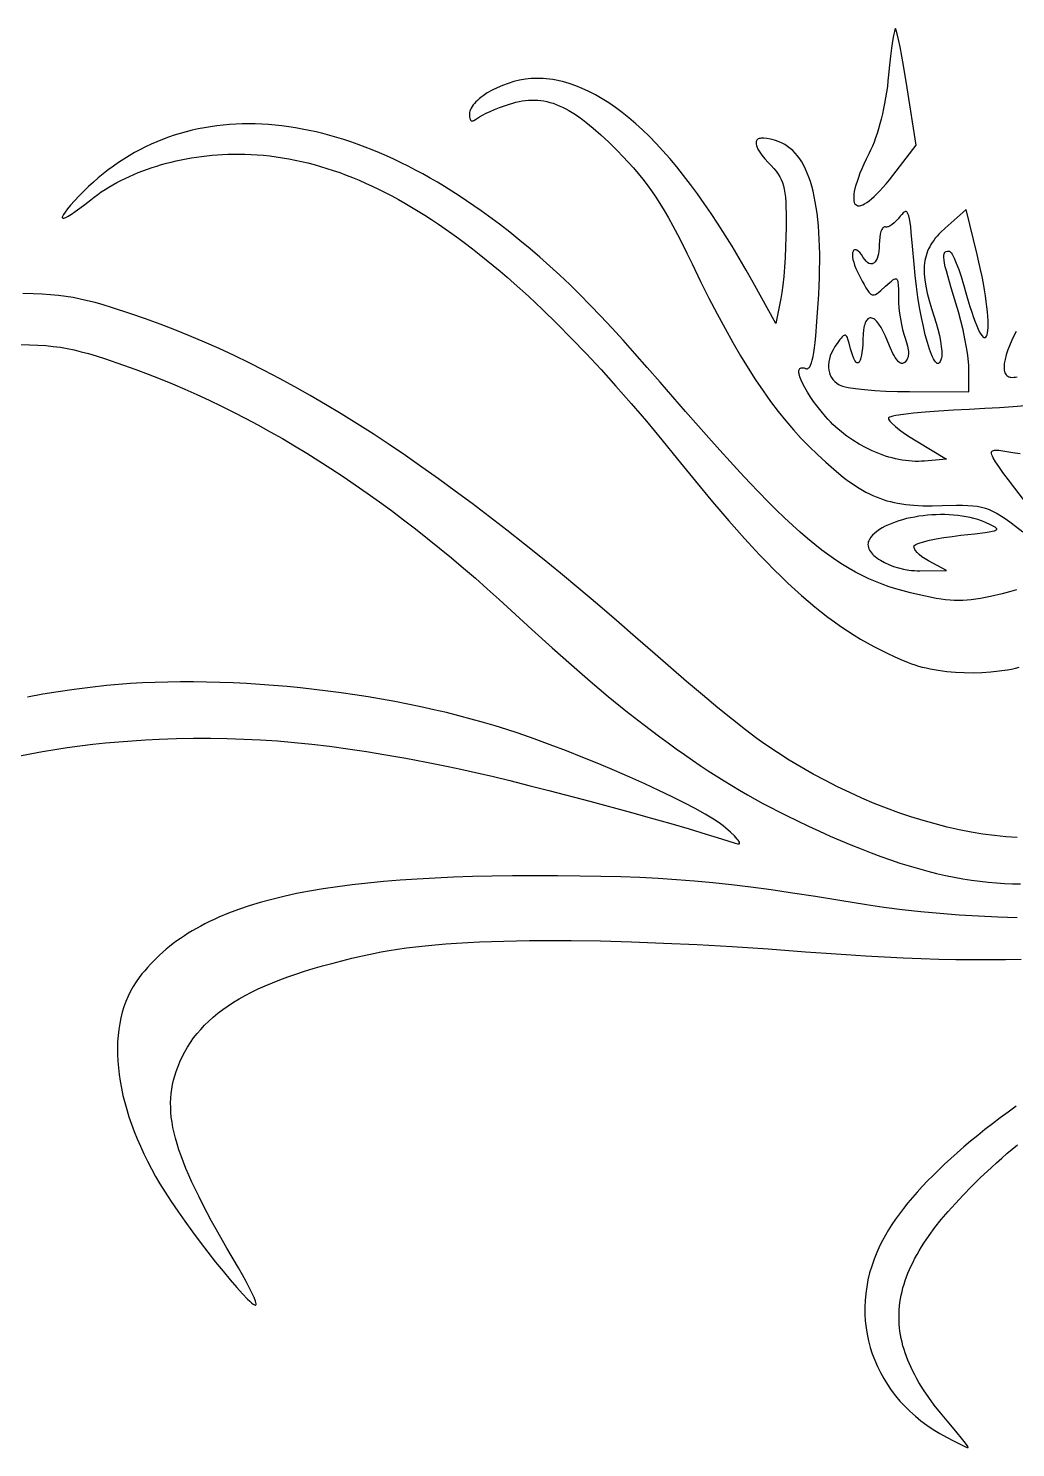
# Model space of a CAD drawing. Extents: x 0 to 1400, y 0 to 980.
# Drawn here: x 187.1 to 341.3, y 493 to 714.8 of the extents above; entities that cross this region are included whole.
import ezdxf

# ---------------------------------------------------------------- set-up
doc = ezdxf.new("R2010")
doc.units = 0
doc.layers.add('Calque_par_d_faut', color=18, linetype='CONTINUOUS')

msp = doc.modelspace()

# ---------------------------------------------------------------- linework, layer by layer
at = {"layer": 'Calque_par_d_faut'}
for points in [[(322.15, 691.82), (325.79, 696.55), (324.37, 705.48), (323.78, 708.97), (323.25, 711.89), (323.02, 713.03), (322.82, 713.92), (322.67, 714.51), (322.61, 714.69), (322.56, 714.77), (322.54, 714.78), (322.52, 714.77), (322.47, 714.69), (322.42, 714.54), (322.36, 714.31), (322.23, 713.67), (322.08, 712.79), (321.93, 711.7), (321.78, 710.44), (321.62, 709.03), (321.47, 707.5), (321.37, 706.59), (321.27, 705.69), (321.14, 704.8), (321, 703.93), (320.85, 703.07), (320.69, 702.24), (320.51, 701.42), (320.32, 700.62), (320.12, 699.85), (319.9, 699.1), (319.67, 698.37), (319.44, 697.67), (319.19, 697), (318.93, 696.36), (318.66, 695.75), (318.38, 695.17), (317.97, 694.35), (317.61, 693.57), (317.28, 692.84), (316.99, 692.14), (316.74, 691.49), (316.53, 690.87), (316.35, 690.31), (316.21, 689.78), (316.11, 689.3), (316.04, 688.87), (316.01, 688.48), (316.01, 688.14), (316.04, 687.84), (316.1, 687.6), (316.2, 687.39), (316.33, 687.24), (316.49, 687.14), (316.68, 687.08), (316.9, 687.08), (317.14, 687.13), (317.42, 687.22), (317.72, 687.37), (318.05, 687.57), (318.41, 687.83), (318.79, 688.14), (319.2, 688.5), (319.64, 688.91), (320.09, 689.38), (320.57, 689.91), (321.08, 690.49), (321.6, 691.12), (322.15, 691.82)], [(333.99, 661.75), (333.98, 662.16), (333.94, 662.63), (333.83, 663.71), (333.64, 664.93), (333.39, 666.26), (333.1, 667.66), (332.76, 669.08), (332.39, 670.49), (331.99, 671.84), (331.25, 674.23), (330.7, 676.11), (330.49, 676.88), (330.32, 677.55), (330.2, 678.11), (330.12, 678.59), (330.09, 678.98), (330.09, 679.29), (330.13, 679.54), (330.21, 679.73), (330.26, 679.8), (330.33, 679.86), (330.48, 679.94), (330.67, 679.99), (330.89, 680), (330.99, 679.97), (331.1, 679.87), (331.23, 679.7), (331.37, 679.48), (331.53, 679.21), (331.69, 678.88), (332.04, 678.08), (332.41, 677.11), (332.79, 676), (333.17, 674.77), (333.55, 673.46), (333.86, 672.35), (334.15, 671.34), (334.44, 670.44), (334.71, 669.63), (334.98, 668.91), (335.22, 668.3), (335.46, 667.77), (335.68, 667.34), (335.88, 666.99), (336.07, 666.73), (336.25, 666.56), (336.33, 666.51), (336.41, 666.47), (336.48, 666.46), (336.55, 666.46), (336.61, 666.49), (336.67, 666.54), (336.77, 666.69), (336.86, 666.92), (336.93, 667.22), (336.98, 667.59), (337, 668.04), (337.01, 668.55), (337, 669.13), (336.96, 669.78), (336.9, 670.49), (336.82, 671.26), (336.72, 672.09), (336.59, 672.98), (336.44, 673.93), (336.26, 674.93), (336.06, 675.99), (335.83, 677.09), (335.58, 678.24), (335.29, 679.44), (333.59, 686.5), (330.29, 683.57), (329.62, 682.93), (329.31, 682.61), (329.03, 682.3), (328.76, 681.98), (328.51, 681.65), (328.28, 681.33), (328.07, 681), (327.88, 680.66), (327.71, 680.32), (327.56, 679.97), (327.42, 679.62), (327.31, 679.25), (327.21, 678.88), (327.14, 678.5), (327.08, 678.1), (327.04, 677.7), (327.02, 677.28), (327.01, 676.85), (327.03, 676.41), (327.06, 675.95), (327.11, 675.48), (327.26, 674.48), (327.49, 673.41), (327.78, 672.27), (328.15, 671.04), (328.58, 669.72), (328.89, 668.75), (329.16, 667.77), (329.39, 666.82), (329.57, 665.91), (329.7, 665.08), (329.77, 664.35), (329.79, 664.03), (329.79, 663.74), (329.77, 663.5), (329.73, 663.29), (329.64, 662.97), (329.54, 662.73), (329.43, 662.56), (329.32, 662.46), (329.26, 662.43), (329.19, 662.42), (329.13, 662.42), (329.06, 662.44), (328.93, 662.53), (328.78, 662.68), (328.64, 662.88), (328.48, 663.14), (328.33, 663.45), (328.17, 663.81), (327.85, 664.66), (327.53, 665.69), (327.2, 666.88), (326.89, 668.2), (326.58, 669.63), (326.3, 671.16), (326.04, 672.78), (325.81, 674.45), (325.61, 676.17), (325.45, 677.92), (325.22, 680.74), (325.01, 682.9), (324.92, 683.76), (324.81, 684.47), (324.71, 685.04), (324.6, 685.49), (324.49, 685.82), (324.43, 685.94), (324.36, 686.03), (324.3, 686.1), (324.23, 686.15), (324.15, 686.17), (324.07, 686.16), (323.99, 686.14), (323.91, 686.09), (323.72, 685.94), (323.52, 685.71), (323.29, 685.42), (322.98, 685.04), (322.66, 684.69), (322.33, 684.39), (322.01, 684.14), (321.69, 683.94), (321.4, 683.8), (321.27, 683.76), (321.15, 683.74), (321.03, 683.73), (320.93, 683.75), (320.83, 683.76), (320.74, 683.74), (320.65, 683.69), (320.57, 683.61), (320.49, 683.51), (320.41, 683.38), (320.27, 683.05), (320.16, 682.63), (320.07, 682.15), (320.02, 681.6), (320, 681), (319.99, 680.47), (319.94, 679.99), (319.87, 679.55), (319.78, 679.17), (319.67, 678.83), (319.53, 678.55), (319.38, 678.33), (319.21, 678.16), (319.02, 678.04), (318.93, 678.01), (318.83, 677.99), (318.72, 677.99), (318.62, 678), (318.4, 678.07), (318.18, 678.2), (317.96, 678.4), (317.73, 678.67), (317.5, 679), (317.21, 679.43), (316.95, 679.76), (316.7, 679.99), (316.49, 680.13), (316.39, 680.17), (316.29, 680.19), (316.21, 680.19), (316.13, 680.17), (316.06, 680.13), (316, 680.08), (315.95, 680), (315.91, 679.91), (315.85, 679.69), (315.83, 679.4), (315.84, 679.06), (315.9, 678.67), (316.01, 678.24), (316.16, 677.78), (316.35, 677.28), (316.6, 676.75), (317.34, 675.31), (317.64, 674.74), (317.91, 674.26), (318.15, 673.87), (318.37, 673.57), (318.58, 673.35), (318.68, 673.27), (318.78, 673.21), (318.88, 673.17), (318.98, 673.14), (319.08, 673.14), (319.19, 673.15), (319.41, 673.22), (319.66, 673.36), (319.93, 673.56), (320.24, 673.82), (320.99, 674.49), (321.65, 675.08), (321.91, 675.3), (322.14, 675.47), (322.33, 675.59), (322.5, 675.65), (322.63, 675.65), (322.69, 675.64), (322.74, 675.6), (322.82, 675.48), (322.89, 675.3), (322.93, 675.06), (322.96, 674.74), (322.99, 673.88), (323, 672.72), (323.02, 671.94), (323.08, 671.11), (323.18, 670.25), (323.3, 669.38), (323.46, 668.54), (323.63, 667.74), (323.83, 667.02), (324.04, 666.4), (324.27, 665.73), (324.44, 665.12), (324.54, 664.57), (324.57, 664.32), (324.57, 664.08), (324.57, 663.86), (324.54, 663.65), (324.5, 663.45), (324.44, 663.26), (324.36, 663.09), (324.27, 662.93), (324.16, 662.78), (324.04, 662.64), (323.9, 662.52), (323.76, 662.45), (323.62, 662.41), (323.47, 662.42), (323.32, 662.47), (323.17, 662.56), (323.01, 662.69), (322.85, 662.87), (322.68, 663.08), (322.51, 663.34), (322.33, 663.65), (322.14, 663.99), (321.75, 664.82), (321.34, 665.83), (320.98, 666.68), (320.63, 667.42), (320.28, 668.05), (319.94, 668.57), (319.61, 668.98), (319.45, 669.15), (319.29, 669.28), (319.14, 669.39), (318.99, 669.47), (318.85, 669.53), (318.71, 669.55), (318.58, 669.55), (318.45, 669.52), (318.33, 669.47), (318.21, 669.38), (318.1, 669.27), (318, 669.13), (317.91, 668.96), (317.82, 668.76), (317.74, 668.54), (317.67, 668.29), (317.56, 667.7), (317.48, 667), (317.44, 666.19), (317.42, 665.44), (317.37, 664.78), (317.31, 664.2), (317.23, 663.7), (317.14, 663.29), (317.03, 662.96), (316.91, 662.73), (316.85, 662.64), (316.78, 662.58), (316.72, 662.54), (316.65, 662.52), (316.57, 662.52), (316.5, 662.55), (316.42, 662.6), (316.35, 662.67), (316.19, 662.89), (316.03, 663.2), (315.87, 663.6), (315.7, 664.1), (315.54, 664.7), (315.31, 665.59), (315.11, 666.23), (315.02, 666.47), (314.93, 666.64), (314.84, 666.77), (314.74, 666.84), (314.63, 666.85), (314.51, 666.81), (314.38, 666.73), (314.23, 666.59), (314.06, 666.4), (313.87, 666.17), (313.42, 665.56), (313.08, 665.07), (312.79, 664.58), (312.55, 664.09), (312.36, 663.61), (312.22, 663.14), (312.12, 662.68), (312.07, 662.23), (312.07, 661.8), (312.12, 661.38), (312.21, 660.98), (312.35, 660.6), (312.54, 660.24), (312.77, 659.91), (313.05, 659.6), (313.38, 659.33), (313.75, 659.08), (313.98, 658.98), (314.29, 658.87), (314.69, 658.78), (315.16, 658.68), (316.31, 658.51), (317.7, 658.35), (319.29, 658.22), (321.02, 658.12), (322.86, 658.06), (324.75, 658.03), (334, 658), (333.99, 661.75)], [(327.72, 631.59), (327.17, 631.91), (326.68, 632.24), (326.26, 632.58), (325.92, 632.91), (325.66, 633.22), (325.56, 633.37), (325.49, 633.51), (325.45, 633.64), (325.43, 633.76), (325.44, 633.87), (325.48, 633.97), (325.57, 634.06), (325.73, 634.16), (325.95, 634.26), (326.22, 634.37), (326.94, 634.58), (327.84, 634.8), (328.91, 635.02), (330.1, 635.22), (331.4, 635.41), (332.76, 635.58), (334.94, 635.82), (336.55, 636.02), (337.15, 636.12), (337.63, 636.21), (337.98, 636.3), (338.22, 636.39), (338.29, 636.44), (338.34, 636.49), (338.36, 636.55), (338.36, 636.6), (338.33, 636.66), (338.27, 636.72), (338.09, 636.86), (337.82, 637.02), (337.46, 637.19), (336.5, 637.61), (335.96, 637.83), (335.39, 638.03), (334.8, 638.2), (334.19, 638.35), (333.57, 638.48), (332.93, 638.58), (332.27, 638.67), (331.61, 638.74), (330.94, 638.78), (330.26, 638.81), (329.58, 638.81), (328.9, 638.8), (328.21, 638.76), (327.54, 638.71), (326.86, 638.64), (326.2, 638.55), (325.54, 638.44), (324.9, 638.32), (324.27, 638.18), (323.66, 638.02), (323.07, 637.85), (322.5, 637.65), (321.95, 637.45), (321.43, 637.23), (320.94, 636.99), (320.47, 636.74), (320.04, 636.47), (319.65, 636.19), (319.29, 635.9), (318.97, 635.59), (318.7, 635.27), (318.46, 634.94), (318.36, 634.74), (318.29, 634.54), (318.25, 634.33), (318.24, 634.12), (318.26, 633.91), (318.31, 633.7), (318.39, 633.49), (318.49, 633.28), (318.63, 633.07), (318.78, 632.86), (318.96, 632.65), (319.17, 632.45), (319.39, 632.25), (319.63, 632.06), (319.9, 631.87), (320.18, 631.68), (320.8, 631.33), (321.48, 631.01), (322.21, 630.73), (322.99, 630.49), (323.8, 630.29), (324.64, 630.15), (325.06, 630.1), (325.49, 630.06), (325.93, 630.04), (326.36, 630.04), (330.5, 630.08), (327.72, 631.59)]]:
    msp.add_lwpolyline(points, close=True, dxfattribs=at)
for points in [[(342.77, 655.83), (340.9, 655.67), (338.79, 655.52), (336.49, 655.38), (334.04, 655.26), (331.6, 655.13), (329.3, 654.98), (327.2, 654.82), (325.35, 654.64), (323.8, 654.46), (322.6, 654.28), (322.15, 654.2), (321.81, 654.11), (321.58, 654.03), (321.51, 653.99), (321.47, 653.95), (321.44, 653.85), (321.47, 653.74), (321.54, 653.59), (321.66, 653.43), (321.82, 653.24), (322.02, 653.04), (322.53, 652.58), (323.18, 652.06), (323.94, 651.51), (324.81, 650.93), (325.75, 650.35), (330.5, 647.5), (327.09, 647.17), (326.61, 647.14), (326.12, 647.12), (325.62, 647.13), (325.12, 647.15), (324.62, 647.19), (324.1, 647.25), (323.59, 647.33), (323.07, 647.42), (322.55, 647.54), (322.02, 647.67), (321.5, 647.81), (320.98, 647.97), (320.45, 648.15), (319.93, 648.35), (318.89, 648.78), (317.87, 649.28), (316.87, 649.82), (315.89, 650.43), (315.41, 650.75), (314.94, 651.08), (314.49, 651.42), (314.04, 651.78), (313.6, 652.15), (313.18, 652.53), (312.76, 652.91), (312.37, 653.31), (311.98, 653.72), (311.61, 654.14), (310.94, 654.95), (310.32, 655.74), (309.75, 656.51), (309.24, 657.26), (308.79, 657.97), (308.4, 658.65), (308.07, 659.27), (307.81, 659.84), (307.62, 660.35), (307.5, 660.79), (307.47, 660.99), (307.45, 661.16), (307.46, 661.32), (307.49, 661.45), (307.54, 661.56), (307.6, 661.65), (307.69, 661.71), (307.8, 661.75), (307.94, 661.77), (308.09, 661.76), (308.27, 661.72), (308.47, 661.65), (308.56, 661.62), (308.65, 661.61), (308.74, 661.61), (308.83, 661.64), (308.91, 661.68), (308.99, 661.74), (309.14, 661.91), (309.28, 662.17), (309.41, 662.52), (309.54, 662.96), (309.66, 663.5), (309.77, 664.13), (309.88, 664.88), (309.98, 665.73), (310.08, 666.7), (310.28, 669), (310.47, 671.82), (310.55, 673.21), (310.62, 674.56), (310.66, 675.87), (310.69, 677.14), (310.7, 678.37), (310.7, 679.56), (310.67, 680.71), (310.63, 681.83), (310.57, 682.9), (310.5, 683.94), (310.4, 684.94), (310.29, 685.9), (310.16, 686.82), (310.02, 687.7), (309.85, 688.54), (309.67, 689.35), (309.47, 690.11), (309.26, 690.84), (309.02, 691.53), (308.77, 692.18), (308.5, 692.8), (308.21, 693.37), (307.91, 693.91), (307.58, 694.41), (307.24, 694.87), (306.88, 695.3), (306.51, 695.68), (306.11, 696.03), (305.7, 696.35), (305.27, 696.62), (304.82, 696.86), (304.36, 697.06), (303.64, 697.31), (303.01, 697.49), (302.45, 697.6), (301.97, 697.65), (301.76, 697.65), (301.56, 697.63), (301.39, 697.6), (301.24, 697.56), (301.11, 697.5), (301, 697.42), (300.91, 697.33), (300.85, 697.23), (300.8, 697.11), (300.77, 696.98), (300.77, 696.83), (300.78, 696.67), (300.82, 696.5), (300.88, 696.32), (301.06, 695.91), (301.33, 695.46), (301.69, 694.95), (302.13, 694.41), (302.67, 693.82), (303.13, 693.34), (303.53, 692.88), (303.89, 692.45), (304.2, 692.02), (304.47, 691.59), (304.7, 691.15), (304.89, 690.69), (305.05, 690.2), (305.17, 689.65), (305.27, 689.06), (305.35, 688.39), (305.4, 687.65), (305.44, 686.82), (305.46, 685.89), (305.46, 683.68), (305.44, 682.16), (305.38, 680.58), (305.3, 679), (305.2, 677.46), (305.08, 676), (304.94, 674.67), (304.79, 673.52), (304.63, 672.59), (303.85, 668.68), (300.31, 675.06), (299.21, 677.01), (298.12, 678.9), (297.03, 680.73), (295.94, 682.49), (294.85, 684.2), (293.76, 685.84), (292.68, 687.43), (291.6, 688.95), (290.52, 690.41), (289.44, 691.81), (288.37, 693.15), (287.3, 694.43), (286.23, 695.64), (285.16, 696.8), (284.1, 697.89), (283.04, 698.92), (281.98, 699.89), (280.92, 700.79), (279.87, 701.64), (278.82, 702.42), (277.78, 703.14), (276.73, 703.8), (275.7, 704.4), (274.66, 704.94), (273.63, 705.41), (272.6, 705.82), (271.57, 706.17), (270.55, 706.46), (270.04, 706.57), (269.53, 706.68), (269.02, 706.77), (268.52, 706.84), (268.01, 706.9), (267.51, 706.94), (267, 706.96), (266.5, 706.97), (266.07, 706.97), (265.63, 706.94), (265.18, 706.9), (264.74, 706.84), (263.83, 706.68), (262.93, 706.46), (262.04, 706.18), (261.17, 705.86), (260.33, 705.5), (259.54, 705.11), (258.79, 704.69), (258.12, 704.24), (257.81, 704.01), (257.51, 703.78), (257.24, 703.54), (257, 703.3), (256.77, 703.06), (256.58, 702.82), (256.41, 702.58), (256.26, 702.34), (256.15, 702.1), (256.07, 701.86), (256.02, 701.62), (256, 701.39), (256.02, 701), (256.07, 700.7), (256.11, 700.58), (256.16, 700.49), (256.22, 700.41), (256.29, 700.36), (256.37, 700.34), (256.46, 700.33), (256.56, 700.35), (256.68, 700.38), (256.94, 700.52), (257.25, 700.75), (257.58, 700.97), (258.03, 701.23), (258.59, 701.51), (259.23, 701.8), (259.94, 702.1), (260.7, 702.4), (261.47, 702.68), (262.25, 702.95), (262.76, 703.1), (263.27, 703.24), (263.77, 703.35), (264.26, 703.44), (264.75, 703.51), (265.23, 703.56), (265.71, 703.58), (266.19, 703.58), (266.67, 703.56), (267.15, 703.51), (267.62, 703.44), (268.1, 703.34), (268.58, 703.22), (269.06, 703.08), (269.54, 702.9), (270.03, 702.7), (270.53, 702.48), (271.03, 702.23), (271.53, 701.95), (272.04, 701.64), (272.57, 701.31), (273.1, 700.94), (273.64, 700.55), (274.19, 700.13), (274.75, 699.68), (275.33, 699.2), (276.52, 698.15), (277.77, 696.98), (279.09, 695.68), (279.97, 694.77), (280.81, 693.89), (281.6, 693.01), (282.35, 692.13), (283.07, 691.24), (283.76, 690.34), (284.44, 689.4), (285.1, 688.42), (285.76, 687.4), (286.42, 686.31), (287.09, 685.16), (287.77, 683.92), (288.47, 682.6), (289.2, 681.18), (289.96, 679.65), (290.76, 678), (292.11, 675.25), (293.41, 672.65), (294.68, 670.19), (295.93, 667.88), (297.14, 665.7), (298.34, 663.64), (299.52, 661.7), (300.7, 659.86), (301.87, 658.13), (303.04, 656.49), (304.21, 654.94), (305.39, 653.46), (306.59, 652.06), (307.82, 650.72), (309.06, 649.44), (310.34, 648.2), (311.65, 646.99), (312.89, 645.9), (314.08, 644.92), (314.65, 644.48), (315.21, 644.05), (315.76, 643.66), (316.31, 643.29), (316.85, 642.95), (317.39, 642.62), (317.92, 642.33), (318.46, 642.05), (318.99, 641.8), (319.53, 641.57), (320.07, 641.36), (320.62, 641.17), (321.18, 640.99), (321.74, 640.84), (322.32, 640.71), (322.91, 640.59), (323.51, 640.49), (324.13, 640.4), (324.76, 640.33), (325.42, 640.28), (326.79, 640.21), (328.25, 640.19), (329.83, 640.22), (332.08, 640.28), (333.02, 640.28), (333.86, 640.26), (334.62, 640.21), (335.32, 640.12), (335.97, 639.99), (336.58, 639.82), (337.19, 639.6), (337.79, 639.32), (338.42, 638.97), (339.08, 638.56), (339.8, 638.08), (340.59, 637.51), (342.45, 636.12)], [(341.42, 627.07), (340.34, 626.76), (339.22, 626.46), (337.4, 626.02), (336.58, 625.85), (335.81, 625.7), (335.08, 625.58), (334.38, 625.49), (333.71, 625.43), (333.05, 625.39), (332.39, 625.38), (331.73, 625.4), (331.06, 625.44), (330.37, 625.51), (329.65, 625.61), (328.89, 625.73), (327.22, 626.05), (326.02, 626.31), (324.86, 626.59), (323.72, 626.88), (322.62, 627.2), (321.54, 627.55), (320.47, 627.93), (319.42, 628.34), (318.38, 628.79), (317.35, 629.28), (316.32, 629.82), (315.29, 630.4), (314.25, 631.03), (313.2, 631.72), (312.13, 632.46), (311.05, 633.27), (309.95, 634.14), (308.81, 635.07), (307.65, 636.08), (306.45, 637.16), (305.21, 638.32), (303.93, 639.56), (302.6, 640.88), (301.22, 642.3), (299.79, 643.8), (298.29, 645.4), (296.73, 647.09), (295.1, 648.89), (293.39, 650.79), (289.76, 654.92), (285.78, 659.5), (283.76, 661.82), (281.83, 664), (279.99, 666.06), (278.22, 668), (276.51, 669.82), (274.85, 671.55), (273.24, 673.19), (271.66, 674.75), (270.1, 676.23), (268.55, 677.65), (267.01, 679.03), (265.46, 680.35), (263.89, 681.65), (262.3, 682.92), (260.67, 684.18), (259, 685.43), (257.85, 686.26), (256.7, 687.07), (255.56, 687.85), (254.41, 688.61), (253.27, 689.35), (252.13, 690.06), (250.99, 690.74), (249.85, 691.4), (248.71, 692.04), (247.58, 692.65), (246.45, 693.24), (245.32, 693.8), (244.19, 694.34), (243.07, 694.85), (241.95, 695.34), (240.83, 695.8), (239.72, 696.24), (238.61, 696.65), (237.5, 697.04), (236.4, 697.4), (235.31, 697.74), (234.22, 698.05), (233.13, 698.34), (232.05, 698.6), (230.97, 698.84), (229.9, 699.05), (228.83, 699.24), (227.77, 699.41), (226.72, 699.54), (225.67, 699.66), (224.63, 699.75), (223.59, 699.81), (222.56, 699.85), (221.54, 699.86), (220.53, 699.85), (219.52, 699.82), (218.52, 699.76), (217.53, 699.67), (216.55, 699.56), (215.57, 699.42), (214.6, 699.26), (213.64, 699.07), (212.69, 698.86), (211.75, 698.63), (210.82, 698.36), (209.89, 698.08), (208.98, 697.77), (208.07, 697.43), (207.18, 697.07), (206.29, 696.68), (205.42, 696.27), (204.55, 695.83), (203.7, 695.37), (202.86, 694.88), (202.02, 694.36), (201.2, 693.83), (200.39, 693.26), (199.59, 692.67), (198.81, 692.06), (198.03, 691.42), (197.27, 690.75), (196.52, 690.06), (195.78, 689.35), (195.05, 688.61), (194.33, 687.83), (193.72, 687.16), (193.23, 686.57), (192.85, 686.09), (192.59, 685.7), (192.44, 685.41), (192.41, 685.3), (192.4, 685.22), (192.43, 685.16), (192.48, 685.13), (192.55, 685.12), (192.66, 685.14), (192.95, 685.24), (193.34, 685.45), (193.84, 685.76), (194.44, 686.17), (195.15, 686.68), (195.95, 687.29), (196.86, 688), (197.39, 688.42), (197.94, 688.83), (198.51, 689.22), (199.1, 689.61), (199.69, 689.98), (200.31, 690.34), (200.94, 690.69), (201.58, 691.03), (202.24, 691.35), (202.91, 691.66), (203.59, 691.96), (204.28, 692.25), (204.99, 692.53), (205.7, 692.79), (206.43, 693.04), (207.17, 693.27), (207.91, 693.49), (208.67, 693.7), (209.43, 693.9), (210.21, 694.08), (210.99, 694.25), (211.77, 694.4), (212.57, 694.54), (213.37, 694.67), (214.18, 694.78), (214.99, 694.87), (215.81, 694.96), (216.63, 695.02), (217.45, 695.07), (218.28, 695.11), (219.11, 695.13), (219.95, 695.14), (220.92, 695.12), (221.9, 695.09), (222.87, 695.03), (223.85, 694.95), (224.83, 694.85), (225.81, 694.72), (226.79, 694.57), (227.78, 694.4), (228.76, 694.21), (229.75, 694), (230.74, 693.76), (231.74, 693.5), (232.73, 693.22), (233.73, 692.91), (234.73, 692.59), (235.74, 692.24), (236.74, 691.86), (237.75, 691.47), (238.76, 691.05), (239.78, 690.6), (240.79, 690.14), (241.82, 689.65), (242.84, 689.14), (243.87, 688.6), (244.9, 688.04), (245.93, 687.46), (246.97, 686.86), (248.01, 686.23), (249.05, 685.58), (250.1, 684.9), (251.15, 684.2), (252.21, 683.48), (253.26, 682.73), (254.33, 681.96), (255.4, 681.17), (256.47, 680.35), (257.54, 679.51), (258.62, 678.64), (259.71, 677.75), (260.8, 676.83), (261.89, 675.89), (262.99, 674.93), (265.2, 672.93), (267.43, 670.84), (269.68, 668.64), (271.95, 666.35), (274.24, 663.96), (276.55, 661.46), (278.89, 658.87), (281.25, 656.18), (283.63, 653.39), (286.04, 650.49), (288.47, 647.5), (291.3, 644.02), (293.98, 640.8), (295.27, 639.28), (296.53, 637.82), (297.77, 636.42), (298.97, 635.07), (300.15, 633.79), (301.31, 632.55), (302.45, 631.37), (303.56, 630.23), (304.66, 629.15), (305.74, 628.11), (306.81, 627.12), (307.87, 626.17), (308.91, 625.27), (309.95, 624.41), (310.97, 623.58), (312, 622.79), (313.02, 622.04), (314.03, 621.33), (315.05, 620.64), (316.07, 619.99), (317.09, 619.37), (318.12, 618.78), (319.16, 618.21), (320.2, 617.67), (321.25, 617.15), (322.32, 616.66), (323.4, 616.18), (324.5, 615.72), (325.02, 615.52), (325.57, 615.34), (326.13, 615.16), (326.72, 615), (327.32, 614.86), (327.94, 614.72), (328.57, 614.6), (329.22, 614.49), (330.54, 614.32), (331.9, 614.2), (333.28, 614.13), (334.66, 614.11), (336.04, 614.15), (337.41, 614.24), (338.74, 614.38), (340.03, 614.57), (340.65, 614.69), (341.26, 614.82), (341.85, 614.96)], [(341.53, 588.35), (339.77, 588.48), (337.99, 588.67), (336.18, 588.91), (334.35, 589.22), (332.5, 589.58), (330.63, 590), (328.75, 590.48), (326.86, 591.01), (324.96, 591.6), (323.05, 592.24), (321.14, 592.94), (319.22, 593.7), (317.3, 594.51), (315.39, 595.37), (313.49, 596.28), (311.59, 597.25), (309.7, 598.27), (307.82, 599.34), (305.96, 600.46), (304.12, 601.63), (302.29, 602.85), (301.64, 603.3), (300.9, 603.85), (299.14, 605.19), (297.09, 606.81), (294.82, 608.65), (292.41, 610.64), (289.92, 612.74), (287.43, 614.88), (285, 617.01), (281.96, 619.68), (278.97, 622.28), (276.02, 624.81), (273.1, 627.27), (270.23, 629.65), (267.4, 631.96), (264.61, 634.21), (261.85, 636.38), (259.13, 638.49), (256.44, 640.53), (253.78, 642.5), (251.16, 644.41), (248.56, 646.25), (246, 648.04), (243.46, 649.75), (240.94, 651.41), (238.45, 653), (235.98, 654.54), (233.54, 656.01), (231.11, 657.43), (228.71, 658.79), (226.32, 660.09), (223.95, 661.34), (221.59, 662.53), (219.25, 663.67), (216.92, 664.75), (214.6, 665.78), (212.29, 666.76), (209.99, 667.69), (207.7, 668.57), (205.41, 669.4), (203.13, 670.18), (200.1, 671.17), (198.78, 671.58), (197.54, 671.93), (196.36, 672.23), (195.23, 672.49), (194.11, 672.71), (192.98, 672.89), (191.81, 673.03), (190.58, 673.15), (189.27, 673.23), (187.84, 673.3), (186.27, 673.34)], [(185.83, 665.4), (187.28, 665.36), (188.61, 665.3), (189.85, 665.21), (191, 665.09), (192.11, 664.95), (193.19, 664.76), (194.27, 664.54), (195.36, 664.27), (196.5, 663.96), (197.71, 663.6), (199.01, 663.18), (201.99, 662.17), (203.9, 661.49), (205.81, 660.78), (207.72, 660.03), (209.62, 659.25), (211.53, 658.43), (213.44, 657.58), (215.35, 656.7), (217.26, 655.78), (219.16, 654.83), (221.07, 653.84), (222.97, 652.82), (224.88, 651.77), (226.78, 650.69), (228.68, 649.57), (230.58, 648.42), (232.48, 647.23), (234.37, 646.01), (236.27, 644.76), (238.16, 643.48), (240.05, 642.16), (241.94, 640.81), (243.82, 639.43), (245.7, 638.02), (247.58, 636.57), (249.46, 635.09), (251.33, 633.58), (253.2, 632.04), (255.07, 630.46), (256.93, 628.86), (258.79, 627.22), (260.65, 625.54), (262.5, 623.84), (265.76, 620.84), (268.9, 618), (271.93, 615.33), (274.86, 612.8), (277.69, 610.42), (280.44, 608.18), (283.13, 606.07), (284.44, 605.06), (285.74, 604.08), (287.03, 603.13), (288.3, 602.21), (289.57, 601.32), (290.82, 600.45), (292.06, 599.61), (293.3, 598.79), (294.53, 598), (295.76, 597.23), (296.98, 596.49), (298.19, 595.76), (299.41, 595.05), (300.62, 594.37), (301.84, 593.7), (303.06, 593.05), (304.28, 592.42), (305.5, 591.81), (307.25, 590.95), (308.98, 590.12), (310.67, 589.34), (312.34, 588.59), (313.97, 587.88), (315.58, 587.21), (317.16, 586.57), (318.72, 585.97), (320.25, 585.41), (321.76, 584.88), (323.24, 584.38), (324.7, 583.93), (326.14, 583.5), (327.57, 583.12), (328.97, 582.76), (330.35, 582.45), (331.71, 582.16), (333.06, 581.91), (334.39, 581.7), (335.71, 581.52), (337.01, 581.37), (338.3, 581.26), (339.58, 581.18), (340.84, 581.13), (342.09, 581.12)], [(341.37, 667.44), (340.87, 666.41), (340.46, 665.46), (340.11, 664.58), (339.85, 663.78), (339.65, 663.06), (339.53, 662.41), (339.5, 662.12), (339.49, 661.85), (339.5, 661.6), (339.52, 661.37), (339.56, 661.16), (339.62, 660.97), (339.71, 660.81), (339.8, 660.66), (339.92, 660.54), (340.06, 660.44), (340.22, 660.36), (340.39, 660.3), (340.58, 660.27), (340.79, 660.26), (341.02, 660.27), (341.27, 660.3), (341.54, 660.36)], [(343.74, 639.61), (341.18, 642.92), (340.17, 644.25), (339.33, 645.37), (338.66, 646.31), (338.14, 647.08), (337.79, 647.69), (337.67, 647.94), (337.58, 648.15), (337.54, 648.34), (337.53, 648.49), (337.55, 648.62), (337.62, 648.72), (337.71, 648.79), (337.84, 648.85), (338, 648.88), (338.2, 648.89), (338.69, 648.86), (339.3, 648.79), (340.87, 648.52), (342.03, 648.34)], [(185.51, 601.06), (187.4, 601.45), (189.31, 601.81), (191.24, 602.13), (193.19, 602.43), (195.16, 602.7), (197.16, 602.94), (199.18, 603.15), (201.23, 603.33), (203.31, 603.49), (205.42, 603.62), (207.55, 603.72), (210.26, 603.82), (212.92, 603.87), (215.55, 603.87), (218.16, 603.84), (220.77, 603.75), (223.39, 603.62), (226.02, 603.45), (228.69, 603.22), (231.4, 602.94), (234.17, 602.61), (237.01, 602.23), (239.93, 601.79), (242.94, 601.3), (246.06, 600.75), (249.3, 600.14), (252.66, 599.48), (254.66, 599.06), (256.97, 598.54), (259.54, 597.93), (262.32, 597.26), (265.29, 596.51), (268.39, 595.72), (274.82, 594.03), (281.29, 592.27), (284.43, 591.39), (287.45, 590.53), (290.31, 589.7), (292.97, 588.9), (295.38, 588.16), (297.5, 587.48), (297.72, 587.41), (297.9, 587.37), (298.04, 587.37), (298.14, 587.39), (298.19, 587.44), (298.2, 587.52), (298.17, 587.63), (298.1, 587.77), (297.98, 587.93), (297.82, 588.13), (297.38, 588.6), (296.77, 589.19), (296, 589.89), (295.63, 590.19), (295.2, 590.51), (294.69, 590.86), (294.13, 591.23), (292.82, 592.02), (291.28, 592.87), (289.55, 593.78), (287.64, 594.74), (285.58, 595.73), (283.38, 596.75), (281.07, 597.79), (278.68, 598.83), (276.21, 599.86), (273.7, 600.89), (271.16, 601.89), (268.62, 602.85), (266.1, 603.77), (263.62, 604.64), (261.85, 605.23), (260.03, 605.8), (258.18, 606.35), (256.29, 606.87), (254.36, 607.38), (252.41, 607.87), (250.43, 608.33), (248.42, 608.78), (246.39, 609.2), (244.33, 609.6), (242.27, 609.97), (240.18, 610.32), (238.09, 610.65), (235.98, 610.96), (233.87, 611.24), (231.75, 611.5), (229.63, 611.73), (227.51, 611.94), (225.39, 612.13), (223.28, 612.28), (221.18, 612.42), (219.09, 612.52), (217.01, 612.6), (214.94, 612.66), (212.9, 612.68), (210.88, 612.68), (208.88, 612.65), (206.91, 612.6), (204.96, 612.52), (203.05, 612.4), (201.17, 612.26), (199.33, 612.09), (196.77, 611.81), (194.26, 611.49), (191.79, 611.14), (189.36, 610.75), (186.97, 610.31)], [(341.55, 575.83), (338.55, 575.92), (335.51, 576.06), (332.48, 576.24), (329.46, 576.47), (326.48, 576.75), (323.56, 577.08), (320.73, 577.45), (319.35, 577.66), (318, 577.87), (313.87, 578.54), (310.05, 579.15), (306.48, 579.69), (303.13, 580.17), (299.97, 580.59), (296.94, 580.96), (294.03, 581.28), (291.17, 581.54), (288.34, 581.77), (285.5, 581.95), (282.61, 582.09), (279.63, 582.21), (276.51, 582.28), (273.23, 582.34), (269.74, 582.37), (266, 582.37), (262.72, 582.36), (259.54, 582.32), (256.47, 582.25), (253.5, 582.15), (250.63, 582.03), (247.85, 581.88), (245.18, 581.7), (242.59, 581.49), (240.11, 581.25), (237.71, 580.98), (235.4, 580.68), (233.18, 580.35), (231.04, 579.98), (228.99, 579.59), (227.02, 579.16), (225.14, 578.7), (223.33, 578.21), (221.59, 577.68), (219.94, 577.12), (218.35, 576.53), (216.84, 575.9), (216.11, 575.57), (215.4, 575.23), (214.7, 574.88), (214.03, 574.53), (213.36, 574.16), (212.72, 573.79), (212.09, 573.4), (211.48, 573.01), (210.88, 572.61), (210.3, 572.2), (209.73, 571.78), (209.18, 571.35), (208.64, 570.91), (208.12, 570.46), (207.61, 570), (207.12, 569.53), (206.64, 569.05), (206.17, 568.56), (205.72, 568.06), (205.28, 567.55), (204.85, 567.04), (204.44, 566.51), (203.94, 565.81), (203.48, 565.09), (203.06, 564.34), (202.69, 563.56), (202.35, 562.76), (202.04, 561.92), (201.78, 561.07), (201.56, 560.19), (201.38, 559.28), (201.23, 558.36), (201.12, 557.41), (201.06, 556.45), (201.03, 555.46), (201.04, 554.45), (201.08, 553.43), (201.17, 552.39), (201.29, 551.34), (201.45, 550.27), (201.65, 549.18), (201.89, 548.08), (202.17, 546.97), (202.48, 545.85), (202.83, 544.72), (203.22, 543.58), (203.64, 542.44), (204.11, 541.28), (204.61, 540.12), (205.14, 538.95), (205.72, 537.77), (206.33, 536.6), (206.98, 535.42), (207.66, 534.24), (208.47, 532.93), (209.4, 531.5), (210.44, 529.98), (211.56, 528.4), (212.73, 526.78), (213.94, 525.16), (215.15, 523.57), (216.36, 522.04), (217.52, 520.59), (218.63, 519.25), (219.65, 518.06), (220.56, 517.05), (221.34, 516.24), (221.68, 515.92), (221.97, 515.66), (222.22, 515.47), (222.42, 515.35), (222.57, 515.3), (222.62, 515.3), (222.66, 515.33), (222.69, 515.4), (222.68, 515.52), (222.65, 515.7), (222.58, 515.92), (222.36, 516.49), (222.03, 517.21), (221.61, 518.06), (221.11, 519.01), (220.54, 520.04), (219.91, 521.13), (218.1, 524.22), (216.48, 527.08), (215.74, 528.44), (215.04, 529.74), (214.38, 531), (213.77, 532.21), (213.2, 533.38), (212.67, 534.51), (212.18, 535.59), (211.73, 536.64), (211.33, 537.65), (210.96, 538.63), (210.63, 539.58), (210.34, 540.49), (210.09, 541.38), (209.87, 542.24), (209.69, 543.07), (209.55, 543.88), (209.44, 544.67), (209.37, 545.44), (209.34, 546.2), (209.33, 546.93), (209.36, 547.66), (209.42, 548.37), (209.52, 549.07), (209.64, 549.77), (209.8, 550.46), (209.99, 551.14), (210.2, 551.82), (210.45, 552.5), (210.78, 553.31), (211.14, 554.09), (211.53, 554.86), (211.96, 555.6), (212.42, 556.33), (212.92, 557.04), (213.46, 557.72), (214.03, 558.39), (214.64, 559.05), (215.29, 559.68), (215.98, 560.3), (216.71, 560.9), (217.48, 561.49), (218.3, 562.06), (219.15, 562.62), (220.05, 563.16), (221, 563.69), (221.99, 564.2), (223.02, 564.7), (224.1, 565.19), (225.23, 565.67), (226.41, 566.14), (227.64, 566.59), (228.91, 567.03), (230.24, 567.46), (231.62, 567.89), (233.04, 568.3), (234.53, 568.7), (236.06, 569.1), (237.65, 569.49), (239.3, 569.87), (241, 570.24), (242.19, 570.48), (243.44, 570.7), (244.76, 570.91), (246.15, 571.11), (247.59, 571.29), (249.1, 571.45), (250.67, 571.6), (252.3, 571.74), (253.99, 571.86), (255.75, 571.96), (257.56, 572.05), (259.43, 572.13), (261.36, 572.19), (263.35, 572.24), (265.4, 572.27), (267.5, 572.28), (271.88, 572.27), (276.48, 572.2), (281.3, 572.07), (286.33, 571.88), (291.57, 571.63), (297.02, 571.32), (302.66, 570.95), (308.5, 570.52), (311.7, 570.29), (314.82, 570.07), (317.86, 569.88), (320.82, 569.72), (323.72, 569.58), (326.54, 569.47), (329.3, 569.38), (331.99, 569.32), (334.62, 569.29), (337.2, 569.28), (339.72, 569.3), (342.18, 569.34)], [(341.39, 546.37), (340.12, 545.45), (338.88, 544.54), (337.68, 543.63), (336.51, 542.72), (335.38, 541.81), (334.28, 540.91), (333.21, 540.01), (332.18, 539.12), (331.18, 538.23), (330.22, 537.34), (329.29, 536.46), (328.4, 535.58), (327.55, 534.71), (326.73, 533.84), (325.94, 532.97), (325.19, 532.11), (324.48, 531.26), (323.8, 530.41), (323.16, 529.56), (322.56, 528.72), (321.99, 527.88), (321.47, 527.05), (320.98, 526.23), (320.52, 525.41), (320.11, 524.6), (319.62, 523.54), (319.19, 522.48), (318.82, 521.41), (318.5, 520.33), (318.24, 519.25), (318.04, 518.18), (317.89, 517.1), (317.79, 516.03), (317.75, 514.96), (317.76, 513.89), (317.82, 512.83), (317.94, 511.78), (318.11, 510.74), (318.33, 509.71), (318.6, 508.69), (318.92, 507.68), (319.29, 506.69), (319.71, 505.72), (320.18, 504.76), (320.7, 503.83), (321.27, 502.91), (321.88, 502.02), (322.54, 501.15), (323.24, 500.31), (324, 499.5), (324.79, 498.71), (325.64, 497.95), (326.52, 497.22), (327.45, 496.53), (328.43, 495.87), (329.44, 495.25), (330.5, 494.66), (331.69, 494.04), (332.73, 493.53), (333.5, 493.18), (333.74, 493.08), (333.88, 493.04), (333.9, 493.06), (333.88, 493.12), (333.74, 493.36), (333.46, 493.75), (333.07, 494.26), (331.98, 495.6), (330.59, 497.25), (330.59, 497.25), (329.56, 498.47), (328.6, 499.68), (327.73, 500.88), (326.93, 502.06), (326.2, 503.23), (325.86, 503.81), (325.55, 504.39), (325.25, 504.97), (324.97, 505.55), (324.71, 506.12), (324.47, 506.69), (324.25, 507.26), (324.05, 507.83), (323.87, 508.39), (323.71, 508.96), (323.56, 509.53), (323.44, 510.09), (323.33, 510.65), (323.24, 511.22), (323.18, 511.78), (323.13, 512.34), (323.1, 512.9), (323.09, 513.47), (323.1, 514.03), (323.13, 514.59), (323.18, 515.16), (323.24, 515.72), (323.33, 516.29), (323.44, 516.85), (323.57, 517.42), (323.71, 517.99), (323.88, 518.56), (324.06, 519.13), (324.27, 519.71), (324.49, 520.29), (324.73, 520.87), (325, 521.45), (325.28, 522.03), (325.58, 522.62), (325.9, 523.21), (326.25, 523.8), (326.61, 524.4), (326.99, 524.99), (327.81, 526.2), (328.71, 527.43), (329.69, 528.67), (330.75, 529.93), (331.89, 531.2), (333.11, 532.5), (334.41, 533.82), (335.79, 535.17), (337.51, 536.79), (338.33, 537.55), (339.14, 538.27), (339.95, 538.97), (340.77, 539.66), (341.62, 540.33)]]:
    msp.add_lwpolyline(points, dxfattribs=at)

doc.saveas('drawing.dxf')
